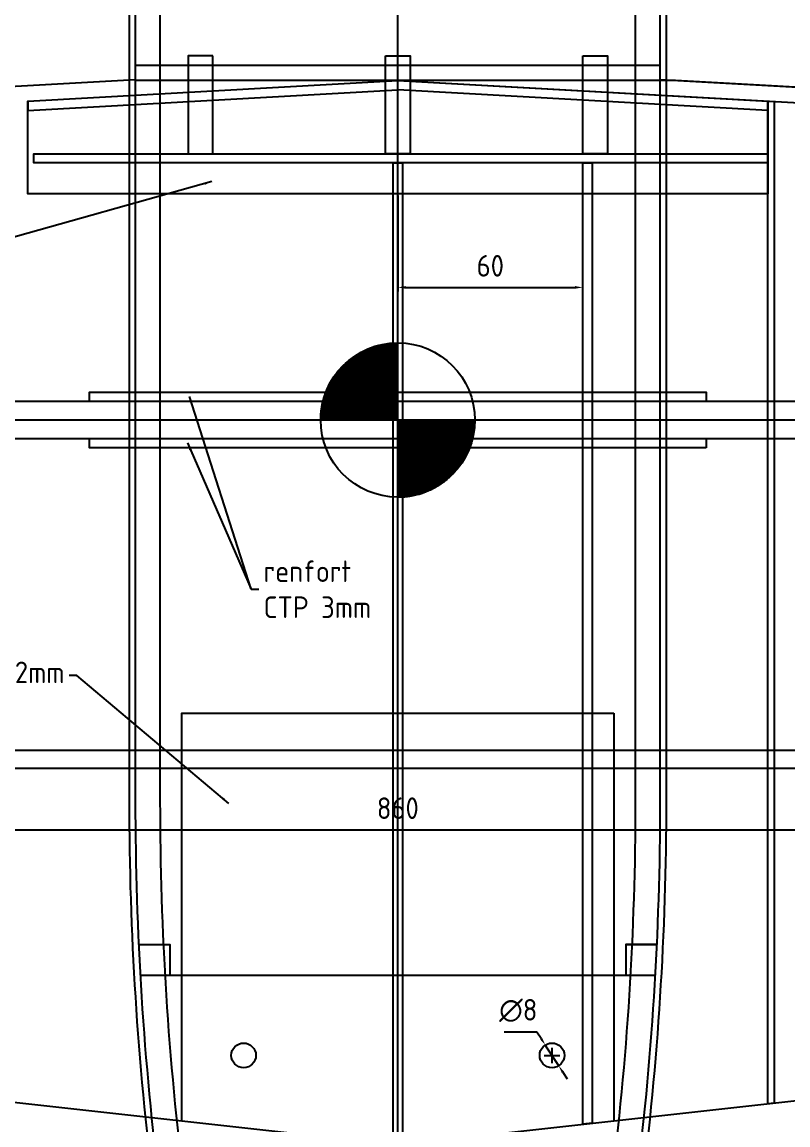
# Model space of a CAD drawing. Extents: x 426 to 4535, y 0 to 2050.
# Drawn here: x 1378.2 to 1626.5, y 1306.5 to 1664 of the extents above; entities that cross this region are included whole.
import ezdxf

# ---------------------------------------------------------------- set-up
doc = ezdxf.new("R2010")
doc.units = 0
doc.layers.get('0').update_dxf_attribs({"linetype": 'CONTINUOUS'})
doc.layers.get('DEFPOINTS').update_dxf_attribs({"linetype": 'CONTINUOUS'})
for name, color, linetype in [('AILE', 1, 'CONTINUOUS'), ('COUPLES', 140, 'CONTINUOUS'), ('DIM', 7, 'CONTINUOUS'), ('FUSELAGE', 5, 'CONTINUOUS'), ('NERVAILE', 6, 'CONTINUOUS')]:
    doc.layers.add(name, color=color, linetype=linetype)
doc.styles.get("Standard").update_dxf_attribs({"font": 'ISOCP', "height": 7})
doc.dimstyles.new('ISO-25', dxfattribs={"dimtxt": 7, "dimasz": 2.5, "dimexe": 1.3, "dimexo": 0.6, "dimgap": 1.5, "dimtad": 0, "dimtih": 1, "dimtoh": 1, "dimdec": 4, "dimtxsty": 'STANDARD', "dimcen": 2.5, "dimazin": 3, "dimtfac": 1, "dimtdec": 4, "dimtmove": 0, "dimatfit": 3, "dimtvp": 1, "dimtolj": 1, "dimtzin": 0})
doc.dimstyles.new('ISO-25$3', dxfattribs={"dimtxt": 7, "dimasz": 2.5, "dimexe": 1.3, "dimexo": 0.6, "dimgap": 1.5, "dimtad": 0, "dimtih": 1, "dimtoh": 1, "dimdec": 4, "dimtxsty": 'STANDARD', "dimcen": 2.5, "dimazin": 3, "dimtfac": 1, "dimtdec": 4, "dimtmove": 0, "dimatfit": 3, "dimtvp": 1, "dimtolj": 1, "dimtzin": 0})
doc.dimstyles.new('ISO-25$7', dxfattribs={"dimtxt": 7, "dimasz": 2.5, "dimexe": 1.3, "dimexo": 0.6, "dimgap": 1.5, "dimtad": 0, "dimtih": 1, "dimtoh": 1, "dimdec": 4, "dimtxsty": 'STANDARD', "dimcen": 2.5, "dimazin": 3, "dimtfac": 1, "dimtdec": 4, "dimtmove": 0, "dimatfit": 3, "dimtvp": 1, "dimtolj": 1, "dimtzin": 0})

# ---------------------------------------------------------------- blocks, each defined once
blk = doc.blocks.new('*X10')
at = {"color": 0}
for p, q in [((1492.6, 1535), (1492.6, 1558.88)), ((1492.67, 1558.9), (1500, 1558.9)), ((1492.7, 1535), (1492.7, 1558.91)), ((1492.8, 1535), (1492.8, 1558.94)), ((1492.9, 1535), (1492.9, 1558.97)), ((1493, 1559), (1500, 1559)), ((1493, 1535), (1493, 1559)), ((1493.1, 1535), (1493.1, 1559.03)), ((1493.2, 1535), (1493.2, 1559.06)), ((1493.3, 1535), (1493.3, 1559.09)), ((1493.35, 1559.1), (1500, 1559.1)), ((1493.4, 1535), (1493.4, 1559.11)), ((1493.5, 1535), (1493.5, 1559.14)), ((1493.6, 1535), (1493.6, 1559.17)), ((1493.7, 1535), (1493.7, 1559.19)), ((1493.73, 1559.2), (1500, 1559.2)), ((1493.8, 1535), (1493.8, 1559.22)), ((1493.9, 1535), (1493.9, 1559.24)), ((1494, 1535), (1494, 1559.27)), ((1494.1, 1535), (1494.1, 1559.29)), ((1494.13, 1559.3), (1500, 1559.3)), ((1494.2, 1535), (1494.2, 1559.32)), ((1494.3, 1535), (1494.3, 1559.34)), ((1494.4, 1535), (1494.4, 1559.36)), ((1494.5, 1535), (1494.5, 1559.39)), ((1494.56, 1559.4), (1500, 1559.4)), ((1494.6, 1535), (1494.6, 1559.41)), ((1494.7, 1535), (1494.7, 1559.43)), ((1494.8, 1535), (1494.8, 1559.45)), ((1494.9, 1535), (1494.9, 1559.47)), ((1495, 1535), (1495, 1559.49)), ((1495.03, 1559.5), (1500, 1559.5)), ((1495.1, 1535), (1495.1, 1559.52)), ((1495.2, 1535), (1495.2, 1559.53)), ((1495.3, 1535), (1495.3, 1559.55)), ((1495.4, 1535), (1495.4, 1559.57)), ((1495.5, 1535), (1495.5, 1559.59)), ((1495.55, 1559.6), (1500, 1559.6)), ((1495.6, 1535), (1495.6, 1559.61)), ((1495.7, 1535), (1495.7, 1559.63)), ((1495.8, 1535), (1495.8, 1559.64)), ((1495.9, 1535), (1495.9, 1559.66)), ((1496, 1535), (1496, 1559.68)), ((1496.1, 1535), (1496.1, 1559.69)), ((1496.14, 1559.7), (1500, 1559.7)), ((1496.2, 1535), (1496.2, 1559.71)), ((1496.3, 1535), (1496.3, 1559.72)), ((1496.4, 1535), (1496.4, 1559.74)), ((1496.5, 1535), (1496.5, 1559.75)), ((1496.6, 1535), (1496.6, 1559.77)), ((1496.7, 1535), (1496.7, 1559.78)), ((1496.8, 1535), (1496.8, 1559.79)), ((1496.84, 1559.8), (1500, 1559.8)), ((1496.9, 1535), (1496.9, 1559.81)), ((1497, 1535), (1497, 1559.82)), ((1497.1, 1535), (1497.1, 1559.83)), ((1497.2, 1535), (1497.2, 1559.84)), ((1497.3, 1535), (1497.3, 1559.85)), ((1497.4, 1535), (1497.4, 1559.86)), ((1497.5, 1535), (1497.5, 1559.87)), ((1497.6, 1535), (1497.6, 1559.88)), ((1497.7, 1535), (1497.7, 1559.89)), ((1497.77, 1559.9), (1500, 1559.9)), ((1497.8, 1535), (1497.8, 1559.9)), ((1497.9, 1535), (1497.9, 1559.91)), ((1498, 1535), (1498, 1559.92)), ((1498.1, 1535), (1498.1, 1559.93)), ((1498.2, 1535), (1498.2, 1559.94)), ((1498.3, 1535), (1498.3, 1559.94)), ((1498.4, 1535), (1498.4, 1559.95)), ((1498.5, 1535), (1498.5, 1559.95)), ((1498.6, 1535), (1498.6, 1559.96)), ((1498.7, 1535), (1498.7, 1559.97)), ((1498.8, 1535), (1498.8, 1559.97)), ((1498.9, 1535), (1498.9, 1559.98)), ((1499, 1535), (1499, 1559.98)), ((1499.1, 1535), (1499.1, 1559.98)), ((1499.2, 1535), (1499.2, 1559.99)), ((1499.3, 1535), (1499.3, 1559.99)), ((1499.4, 1535), (1499.4, 1559.99)), ((1499.5, 1535), (1499.5, 1559.99)), ((1499.6, 1535), (1499.6, 1560)), ((1499.7, 1535), (1499.7, 1560)), ((1499.8, 1535), (1499.8, 1560)), ((1499.9, 1535), (1499.9, 1560)), ((1485.41, 1555.3), (1500, 1555.3)), ((1485.5, 1535), (1485.5, 1555.37)), ((1485.55, 1555.4), (1500, 1555.4)), ((1485.6, 1535), (1485.6, 1555.44)), ((1485.69, 1555.5), (1500, 1555.5)), ((1485.7, 1535), (1485.7, 1555.51)), ((1485.8, 1535), (1485.8, 1555.58)), ((1485.84, 1555.6), (1500, 1555.6)), ((1485.9, 1535), (1485.9, 1555.64)), ((1485.98, 1555.7), (1500, 1555.7)), ((1486, 1535), (1486, 1555.71)), ((1486.1, 1535), (1486.1, 1555.78)), ((1486.13, 1555.8), (1500, 1555.8)), ((1486.2, 1535), (1486.2, 1555.85)), ((1486.28, 1555.9), (1500, 1555.9)), ((1486.3, 1535), (1486.3, 1555.91)), ((1486.4, 1535), (1486.4, 1555.98)), ((1486.44, 1556), (1500, 1556)), ((1486.5, 1535), (1486.5, 1556.04)), ((1486.59, 1556.1), (1500, 1556.1)), ((1486.6, 1535), (1486.6, 1556.11)), ((1486.7, 1535), (1486.7, 1556.17)), ((1486.75, 1556.2), (1500, 1556.2)), ((1486.8, 1535), (1486.8, 1556.23)), ((1486.9, 1535), (1486.9, 1556.29)), ((1486.91, 1556.3), (1500, 1556.3)), ((1487, 1535), (1487, 1556.35)), ((1487.08, 1556.4), (1500, 1556.4)), ((1487.1, 1535), (1487.1, 1556.41)), ((1487.2, 1535), (1487.2, 1556.47)), ((1487.24, 1556.5), (1500, 1556.5)), ((1487.3, 1535), (1487.3, 1556.53)), ((1487.4, 1535), (1487.4, 1556.59)), ((1487.41, 1556.6), (1500, 1556.6)), ((1487.5, 1535), (1487.5, 1556.65)), ((1487.59, 1556.7), (1500, 1556.7)), ((1487.6, 1535), (1487.6, 1556.71)), ((1487.7, 1535), (1487.7, 1556.76)), ((1487.76, 1556.8), (1500, 1556.8)), ((1487.8, 1535), (1487.8, 1556.82)), ((1487.9, 1535), (1487.9, 1556.88)), ((1487.94, 1556.9), (1500, 1556.9)), ((1488, 1535), (1488, 1556.93)), ((1488.1, 1535), (1488.1, 1556.99)), ((1488.13, 1557), (1500, 1557)), ((1488.2, 1535), (1488.2, 1557.04)), ((1488.3, 1535), (1488.3, 1557.09)), ((1488.31, 1557.1), (1500, 1557.1)), ((1488.4, 1535), (1488.4, 1557.15)), ((1488.5, 1557.2), (1500, 1557.2)), ((1488.5, 1535), (1488.5, 1557.2)), ((1488.6, 1535), (1488.6, 1557.25)), ((1488.7, 1557.3), (1500, 1557.3)), ((1488.7, 1535), (1488.7, 1557.3)), ((1488.8, 1535), (1488.8, 1557.35)), ((1488.9, 1557.4), (1500, 1557.4)), ((1488.9, 1535), (1488.9, 1557.4)), ((1489, 1535), (1489, 1557.45)), ((1489.1, 1557.5), (1500, 1557.5)), ((1489.1, 1535), (1489.1, 1557.5)), ((1489.2, 1535), (1489.2, 1557.55)), ((1489.3, 1535), (1489.3, 1557.59)), ((1489.31, 1557.6), (1500, 1557.6)), ((1489.4, 1535), (1489.4, 1557.64)), ((1489.5, 1535), (1489.5, 1557.69)), ((1489.53, 1557.7), (1500, 1557.7)), ((1489.6, 1535), (1489.6, 1557.73)), ((1489.7, 1535), (1489.7, 1557.78)), ((1489.75, 1557.8), (1500, 1557.8)), ((1489.8, 1535), (1489.8, 1557.82)), ((1489.9, 1535), (1489.9, 1557.87)), ((1489.97, 1557.9), (1500, 1557.9)), ((1490, 1535), (1490, 1557.91)), ((1490.1, 1535), (1490.1, 1557.96)), ((1490.2, 1558), (1500, 1558)), ((1490.2, 1535), (1490.2, 1558)), ((1490.3, 1535), (1490.3, 1558.04)), ((1490.4, 1535), (1490.4, 1558.08)), ((1490.44, 1558.1), (1500, 1558.1)), ((1490.5, 1535), (1490.5, 1558.12)), ((1490.6, 1535), (1490.6, 1558.17)), ((1490.69, 1558.2), (1500, 1558.2)), ((1490.7, 1535), (1490.7, 1558.21)), ((1490.8, 1535), (1490.8, 1558.25)), ((1490.9, 1535), (1490.9, 1558.28)), ((1490.94, 1558.3), (1500, 1558.3)), ((1491, 1535), (1491, 1558.32)), ((1491.1, 1535), (1491.1, 1558.36)), ((1491.2, 1558.4), (1500, 1558.4)), ((1491.2, 1535), (1491.2, 1558.4)), ((1491.3, 1535), (1491.3, 1558.44)), ((1491.4, 1535), (1491.4, 1558.47)), ((1491.47, 1558.5), (1500, 1558.5)), ((1491.5, 1535), (1491.5, 1558.51)), ((1491.6, 1535), (1491.6, 1558.55)), ((1491.7, 1535), (1491.7, 1558.58)), ((1491.75, 1558.6), (1500, 1558.6)), ((1491.8, 1535), (1491.8, 1558.62)), ((1491.9, 1535), (1491.9, 1558.65)), ((1492, 1535), (1492, 1558.69)), ((1492.04, 1558.7), (1500, 1558.7)), ((1492.1, 1535), (1492.1, 1558.72)), ((1492.2, 1535), (1492.2, 1558.75)), ((1492.3, 1535), (1492.3, 1558.78)), ((1492.35, 1558.8), (1500, 1558.8)), ((1492.4, 1535), (1492.4, 1558.82)), ((1492.5, 1535), (1492.5, 1558.85)), ((1481.49, 1551.8), (1500, 1551.8)), ((1481.5, 1535), (1481.5, 1551.82)), ((1481.58, 1551.9), (1500, 1551.9)), ((1481.6, 1535), (1481.6, 1551.92)), ((1481.67, 1552), (1500, 1552)), ((1481.7, 1535), (1481.7, 1552.03)), ((1481.76, 1552.1), (1500, 1552.1)), ((1481.8, 1535), (1481.8, 1552.14)), ((1481.86, 1552.2), (1500, 1552.2)), ((1481.9, 1535), (1481.9, 1552.24)), ((1481.95, 1552.3), (1500, 1552.3)), ((1482, 1535), (1482, 1552.35)), ((1482.05, 1552.4), (1500, 1552.4)), ((1482.1, 1535), (1482.1, 1552.45)), ((1482.15, 1552.5), (1500, 1552.5)), ((1482.2, 1535), (1482.2, 1552.55)), ((1482.25, 1552.6), (1500, 1552.6)), ((1482.3, 1535), (1482.3, 1552.66)), ((1482.34, 1552.7), (1500, 1552.7)), ((1482.4, 1535), (1482.4, 1552.75)), ((1482.45, 1552.8), (1500, 1552.8)), ((1482.5, 1535), (1482.5, 1552.85)), ((1482.55, 1552.9), (1500, 1552.9)), ((1482.6, 1535), (1482.6, 1552.95)), ((1482.65, 1553), (1500, 1553)), ((1482.7, 1535), (1482.7, 1553.05)), ((1482.76, 1553.1), (1500, 1553.1)), ((1482.8, 1535), (1482.8, 1553.14)), ((1482.86, 1553.2), (1500, 1553.2)), ((1482.9, 1535), (1482.9, 1553.24)), ((1482.97, 1553.3), (1500, 1553.3)), ((1483, 1535), (1483, 1553.33)), ((1483.08, 1553.4), (1500, 1553.4)), ((1483.1, 1535), (1483.1, 1553.42)), ((1483.18, 1553.5), (1500, 1553.5)), ((1483.2, 1535), (1483.2, 1553.51)), ((1483.3, 1553.6), (1500, 1553.6)), ((1483.3, 1535), (1483.3, 1553.6)), ((1483.4, 1535), (1483.4, 1553.69)), ((1483.41, 1553.7), (1500, 1553.7)), ((1483.5, 1535), (1483.5, 1553.78)), ((1483.52, 1553.8), (1500, 1553.8)), ((1483.6, 1535), (1483.6, 1553.87)), ((1483.64, 1553.9), (1500, 1553.9)), ((1483.7, 1535), (1483.7, 1553.96)), ((1483.75, 1554), (1500, 1554)), ((1483.8, 1535), (1483.8, 1554.04)), ((1483.87, 1554.1), (1500, 1554.1)), ((1483.9, 1535), (1483.9, 1554.13)), ((1483.99, 1554.2), (1500, 1554.2)), ((1484, 1535), (1484, 1554.21)), ((1484.1, 1535), (1484.1, 1554.29)), ((1484.11, 1554.3), (1500, 1554.3)), ((1484.2, 1535), (1484.2, 1554.37)), ((1484.23, 1554.4), (1500, 1554.4)), ((1484.3, 1535), (1484.3, 1554.46)), ((1484.36, 1554.5), (1500, 1554.5)), ((1484.4, 1535), (1484.4, 1554.54)), ((1484.48, 1554.6), (1500, 1554.6)), ((1484.5, 1535), (1484.5, 1554.62)), ((1484.6, 1535), (1484.6, 1554.69)), ((1484.61, 1554.7), (1500, 1554.7)), ((1484.7, 1535), (1484.7, 1554.77)), ((1484.74, 1554.8), (1500, 1554.8)), ((1484.8, 1535), (1484.8, 1554.85)), ((1484.87, 1554.9), (1500, 1554.9)), ((1484.9, 1535), (1484.9, 1554.92)), ((1485, 1555), (1500, 1555)), ((1485, 1535), (1485, 1555)), ((1485.1, 1535), (1485.1, 1555.07)), ((1485.13, 1555.1), (1500, 1555.1)), ((1485.2, 1535), (1485.2, 1555.15)), ((1485.27, 1555.2), (1500, 1555.2)), ((1485.3, 1535), (1485.3, 1555.22)), ((1485.4, 1535), (1485.4, 1555.29)), ((1478.77, 1548.2), (1500, 1548.2)), ((1478.8, 1535), (1478.8, 1548.25)), ((1478.83, 1548.3), (1500, 1548.3)), ((1478.89, 1548.4), (1500, 1548.4)), ((1478.9, 1535), (1478.9, 1548.41)), ((1478.96, 1548.5), (1500, 1548.5)), ((1479, 1535), (1479, 1548.56)), ((1479.02, 1548.6), (1500, 1548.6)), ((1479.09, 1548.7), (1500, 1548.7)), ((1479.1, 1535), (1479.1, 1548.72)), ((1479.15, 1548.8), (1500, 1548.8)), ((1479.2, 1535), (1479.2, 1548.87)), ((1479.22, 1548.9), (1500, 1548.9)), ((1479.29, 1549), (1500, 1549)), ((1479.3, 1535), (1479.3, 1549.02)), ((1479.36, 1549.1), (1500, 1549.1)), ((1479.4, 1535), (1479.4, 1549.16)), ((1479.42, 1549.2), (1500, 1549.2)), ((1479.49, 1549.3), (1500, 1549.3)), ((1479.5, 1535), (1479.5, 1549.31)), ((1479.56, 1549.4), (1500, 1549.4)), ((1479.6, 1535), (1479.6, 1549.45)), ((1479.63, 1549.5), (1500, 1549.5)), ((1479.7, 1535), (1479.7, 1549.59)), ((1479.71, 1549.6), (1500, 1549.6)), ((1479.78, 1549.7), (1500, 1549.7)), ((1479.8, 1535), (1479.8, 1549.73)), ((1479.85, 1549.8), (1500, 1549.8)), ((1479.9, 1535), (1479.9, 1549.87)), ((1479.93, 1549.9), (1500, 1549.9)), ((1480, 1550), (1500, 1550)), ((1480, 1535), (1480, 1550)), ((1480.08, 1550.1), (1500, 1550.1)), ((1480.1, 1535), (1480.1, 1550.13)), ((1480.15, 1550.2), (1500, 1550.2)), ((1480.2, 1535), (1480.2, 1550.26)), ((1480.23, 1550.3), (1500, 1550.3)), ((1480.3, 1535), (1480.3, 1550.39)), ((1480.31, 1550.4), (1500, 1550.4)), ((1480.38, 1550.5), (1500, 1550.5)), ((1480.4, 1535), (1480.4, 1550.52)), ((1480.46, 1550.6), (1500, 1550.6)), ((1480.5, 1535), (1480.5, 1550.64)), ((1480.54, 1550.7), (1500, 1550.7)), ((1480.6, 1535), (1480.6, 1550.77)), ((1480.63, 1550.8), (1500, 1550.8)), ((1480.7, 1535), (1480.7, 1550.89)), ((1480.71, 1550.9), (1500, 1550.9)), ((1480.79, 1551), (1500, 1551)), ((1480.8, 1535), (1480.8, 1551.01)), ((1480.87, 1551.1), (1500, 1551.1)), ((1480.9, 1535), (1480.9, 1551.13)), ((1480.96, 1551.2), (1500, 1551.2)), ((1481, 1535), (1481, 1551.25)), ((1481.04, 1551.3), (1500, 1551.3)), ((1481.1, 1535), (1481.1, 1551.36)), ((1481.13, 1551.4), (1500, 1551.4)), ((1481.2, 1535), (1481.2, 1551.48)), ((1481.22, 1551.5), (1500, 1551.5)), ((1481.3, 1535), (1481.3, 1551.59)), ((1481.31, 1551.6), (1500, 1551.6)), ((1481.4, 1551.7), (1500, 1551.7)), ((1481.4, 1535), (1481.4, 1551.7)), ((1476.92, 1544.6), (1500, 1544.6)), ((1476.96, 1544.7), (1500, 1544.7)), ((1477, 1544.8), (1500, 1544.8)), ((1477, 1535), (1477, 1544.8)), ((1477.04, 1544.9), (1500, 1544.9)), ((1477.09, 1545), (1500, 1545)), ((1477.1, 1535), (1477.1, 1545.03)), ((1477.13, 1545.1), (1500, 1545.1)), ((1477.18, 1545.2), (1500, 1545.2)), ((1477.2, 1535), (1477.2, 1545.25)), ((1477.22, 1545.3), (1500, 1545.3)), ((1477.27, 1545.4), (1500, 1545.4)), ((1477.3, 1535), (1477.3, 1545.47)), ((1477.31, 1545.5), (1500, 1545.5)), ((1477.36, 1545.6), (1500, 1545.6)), ((1477.4, 1535), (1477.4, 1545.69)), ((1477.41, 1545.7), (1500, 1545.7)), ((1477.45, 1545.8), (1500, 1545.8)), ((1477.5, 1545.9), (1500, 1545.9)), ((1477.5, 1535), (1477.5, 1545.9)), ((1477.55, 1546), (1500, 1546)), ((1477.6, 1546.1), (1500, 1546.1)), ((1477.6, 1535), (1477.6, 1546.1)), ((1477.65, 1546.2), (1500, 1546.2)), ((1477.7, 1546.3), (1500, 1546.3)), ((1477.7, 1535), (1477.7, 1546.3)), ((1477.75, 1546.4), (1500, 1546.4)), ((1477.8, 1546.5), (1500, 1546.5)), ((1477.8, 1535), (1477.8, 1546.5)), ((1477.85, 1546.6), (1500, 1546.6)), ((1477.9, 1535), (1477.9, 1546.69)), ((1477.91, 1546.7), (1500, 1546.7)), ((1477.96, 1546.8), (1500, 1546.8)), ((1478, 1535), (1478, 1546.87)), ((1478.01, 1546.9), (1500, 1546.9)), ((1478.07, 1547), (1500, 1547)), ((1478.1, 1535), (1478.1, 1547.06)), ((1478.12, 1547.1), (1500, 1547.1)), ((1478.18, 1547.2), (1500, 1547.2)), ((1478.2, 1535), (1478.2, 1547.24)), ((1478.24, 1547.3), (1500, 1547.3)), ((1478.29, 1547.4), (1500, 1547.4)), ((1478.3, 1535), (1478.3, 1547.41)), ((1478.35, 1547.5), (1500, 1547.5)), ((1478.4, 1535), (1478.4, 1547.59)), ((1478.41, 1547.6), (1500, 1547.6)), ((1478.47, 1547.7), (1500, 1547.7)), ((1478.5, 1535), (1478.5, 1547.76)), ((1478.53, 1547.8), (1500, 1547.8)), ((1478.59, 1547.9), (1500, 1547.9)), ((1478.6, 1535), (1478.6, 1547.92)), ((1478.65, 1548), (1500, 1548)), ((1478.7, 1535), (1478.7, 1548.09)), ((1478.71, 1548.1), (1500, 1548.1)), ((1475.73, 1541), (1500, 1541)), ((1475.76, 1541.1), (1500, 1541.1)), ((1475.78, 1541.2), (1500, 1541.2)), ((1475.8, 1535), (1475.8, 1541.27)), ((1475.81, 1541.3), (1500, 1541.3)), ((1475.83, 1541.4), (1500, 1541.4)), ((1475.86, 1541.5), (1500, 1541.5)), ((1475.89, 1541.6), (1500, 1541.6)), ((1475.9, 1535), (1475.9, 1541.65)), ((1475.91, 1541.7), (1500, 1541.7)), ((1475.94, 1541.8), (1500, 1541.8)), ((1475.97, 1541.9), (1500, 1541.9)), ((1476, 1542), (1500, 1542)), ((1476, 1535), (1476, 1542)), ((1476.03, 1542.1), (1500, 1542.1)), ((1476.06, 1542.2), (1500, 1542.2)), ((1476.09, 1542.3), (1500, 1542.3)), ((1476.1, 1535), (1476.1, 1542.33)), ((1476.12, 1542.4), (1500, 1542.4)), ((1476.15, 1542.5), (1500, 1542.5)), ((1476.18, 1542.6), (1500, 1542.6)), ((1476.2, 1535), (1476.2, 1542.65)), ((1476.22, 1542.7), (1500, 1542.7)), ((1476.25, 1542.8), (1500, 1542.8)), ((1476.28, 1542.9), (1500, 1542.9)), ((1476.3, 1535), (1476.3, 1542.96)), ((1476.31, 1543), (1500, 1543)), ((1476.35, 1543.1), (1500, 1543.1)), ((1476.38, 1543.2), (1500, 1543.2)), ((1476.4, 1535), (1476.4, 1543.25)), ((1476.42, 1543.3), (1500, 1543.3)), ((1476.45, 1543.4), (1500, 1543.4)), ((1476.49, 1543.5), (1500, 1543.5)), ((1476.5, 1535), (1476.5, 1543.53)), ((1476.53, 1543.6), (1500, 1543.6)), ((1476.56, 1543.7), (1500, 1543.7)), ((1476.6, 1543.8), (1500, 1543.8)), ((1476.6, 1535), (1476.6, 1543.8)), ((1476.64, 1543.9), (1500, 1543.9)), ((1476.68, 1544), (1500, 1544)), ((1476.7, 1535), (1476.7, 1544.06)), ((1476.72, 1544.1), (1500, 1544.1)), ((1476.75, 1544.2), (1500, 1544.2)), ((1476.79, 1544.3), (1500, 1544.3)), ((1476.8, 1535), (1476.8, 1544.31)), ((1476.83, 1544.4), (1500, 1544.4)), ((1476.88, 1544.5), (1500, 1544.5)), ((1476.9, 1535), (1476.9, 1544.56)), ((1475.13, 1537.5), (1500, 1537.5)), ((1475.14, 1537.6), (1500, 1537.6)), ((1475.15, 1537.7), (1500, 1537.7)), ((1475.16, 1537.8), (1500, 1537.8)), ((1475.17, 1537.9), (1500, 1537.9)), ((1475.18, 1538), (1500, 1538)), ((1475.19, 1538.1), (1500, 1538.1)), ((1475.2, 1535), (1475.2, 1538.16)), ((1475.21, 1538.2), (1500, 1538.2)), ((1475.22, 1538.3), (1500, 1538.3)), ((1475.23, 1538.4), (1500, 1538.4)), ((1475.25, 1538.5), (1500, 1538.5)), ((1475.26, 1538.6), (1500, 1538.6)), ((1475.28, 1538.7), (1500, 1538.7)), ((1475.29, 1538.8), (1500, 1538.8)), ((1475.3, 1535), (1475.3, 1538.86)), ((1475.31, 1538.9), (1500, 1538.9)), ((1475.32, 1539), (1500, 1539)), ((1475.34, 1539.1), (1500, 1539.1)), ((1475.36, 1539.2), (1500, 1539.2)), ((1475.37, 1539.3), (1500, 1539.3)), ((1475.39, 1539.4), (1500, 1539.4)), ((1475.4, 1535), (1475.4, 1539.45)), ((1475.41, 1539.5), (1500, 1539.5)), ((1475.43, 1539.6), (1500, 1539.6)), ((1475.45, 1539.7), (1500, 1539.7)), ((1475.47, 1539.8), (1500, 1539.8)), ((1475.48, 1539.9), (1500, 1539.9)), ((1475.5, 1535), (1475.5, 1539.97)), ((1475.51, 1540), (1500, 1540)), ((1475.53, 1540.1), (1500, 1540.1)), ((1475.55, 1540.2), (1500, 1540.2)), ((1475.57, 1540.3), (1500, 1540.3)), ((1475.59, 1540.4), (1500, 1540.4)), ((1475.6, 1535), (1475.6, 1540.44)), ((1475.61, 1540.5), (1500, 1540.5)), ((1475.64, 1540.6), (1500, 1540.6)), ((1475.66, 1540.7), (1500, 1540.7)), ((1475.68, 1540.8), (1500, 1540.8)), ((1475.7, 1535), (1475.7, 1540.87)), ((1475.71, 1540.9), (1500, 1540.9)), ((1475, 1535.4), (1500, 1535.4)), ((1475, 1535.3), (1500, 1535.3)), ((1475, 1535.2), (1500, 1535.2)), ((1475, 1535.1), (1500, 1535.1)), ((1475.01, 1535.8), (1500, 1535.8)), ((1475.01, 1535.7), (1500, 1535.7)), ((1475.01, 1535.6), (1500, 1535.6)), ((1475.01, 1535.5), (1500, 1535.5)), ((1475.02, 1536.1), (1500, 1536.1)), ((1475.02, 1536), (1500, 1536)), ((1475.02, 1535.9), (1500, 1535.9)), ((1475.03, 1536.3), (1500, 1536.3)), ((1475.03, 1536.2), (1500, 1536.2)), ((1475.04, 1536.4), (1500, 1536.4)), ((1475.05, 1536.6), (1500, 1536.6)), ((1475.05, 1536.5), (1500, 1536.5)), ((1475.06, 1536.8), (1500, 1536.8)), ((1475.06, 1536.7), (1500, 1536.7)), ((1475.07, 1536.9), (1500, 1536.9)), ((1475.08, 1537), (1500, 1537)), ((1475.09, 1537.1), (1500, 1537.1)), ((1475.1, 1535), (1475.1, 1537.23)), ((1475.1, 1537.2), (1500, 1537.2)), ((1475.11, 1537.3), (1500, 1537.3)), ((1475.12, 1537.4), (1500, 1537.4))]:
    blk.add_line(p, q, dxfattribs=at)
blk = doc.blocks.new('*X11')
at = {"color": 0}
for p, q in [((1500, 1534.9), (1525, 1534.9)), ((1500, 1534.8), (1525, 1534.8)), ((1500, 1534.7), (1525, 1534.7)), ((1500, 1534.6), (1525, 1534.6)), ((1500, 1534.5), (1524.99, 1534.5)), ((1500, 1534.4), (1524.99, 1534.4)), ((1500, 1534.3), (1524.99, 1534.3)), ((1500, 1534.2), (1524.99, 1534.2)), ((1500, 1534.1), (1524.98, 1534.1)), ((1500, 1534), (1524.98, 1534)), ((1500, 1533.9), (1524.98, 1533.9)), ((1500.1, 1510), (1500.1, 1535)), ((1500.2, 1510), (1500.2, 1535)), ((1500.3, 1510), (1500.3, 1535)), ((1500.4, 1510), (1500.4, 1535)), ((1500.5, 1510.01), (1500.5, 1535)), ((1500.6, 1510.01), (1500.6, 1535)), ((1500.7, 1510.01), (1500.7, 1535)), ((1500.8, 1510.01), (1500.8, 1535)), ((1500.9, 1510.02), (1500.9, 1535)), ((1501, 1510.02), (1501, 1535)), ((1501.1, 1510.02), (1501.1, 1535)), ((1501.2, 1510.03), (1501.2, 1535)), ((1501.3, 1510.03), (1501.3, 1535)), ((1501.4, 1510.04), (1501.4, 1535)), ((1501.5, 1510.05), (1501.5, 1535)), ((1501.6, 1510.05), (1501.6, 1535)), ((1501.7, 1510.06), (1501.7, 1535)), ((1501.8, 1510.06), (1501.8, 1535)), ((1501.9, 1510.07), (1501.9, 1535)), ((1502, 1510.08), (1502, 1535)), ((1502.1, 1510.09), (1502.1, 1535)), ((1502.2, 1510.1), (1502.2, 1535)), ((1502.3, 1510.11), (1502.3, 1535)), ((1502.4, 1510.12), (1502.4, 1535)), ((1502.5, 1510.13), (1502.5, 1535)), ((1502.6, 1510.14), (1502.6, 1535)), ((1502.7, 1510.15), (1502.7, 1535)), ((1502.8, 1510.16), (1502.8, 1535)), ((1502.9, 1510.17), (1502.9, 1535)), ((1503, 1510.18), (1503, 1535)), ((1503.1, 1510.19), (1503.1, 1535)), ((1503.2, 1510.21), (1503.2, 1535)), ((1503.3, 1510.22), (1503.3, 1535)), ((1503.4, 1510.23), (1503.4, 1535)), ((1503.5, 1510.25), (1503.5, 1535)), ((1503.6, 1510.26), (1503.6, 1535)), ((1503.7, 1510.28), (1503.7, 1535)), ((1503.8, 1510.29), (1503.8, 1535)), ((1503.9, 1510.31), (1503.9, 1535)), ((1504, 1510.32), (1504, 1535)), ((1504.1, 1510.34), (1504.1, 1535)), ((1504.2, 1510.36), (1504.2, 1535)), ((1504.3, 1510.37), (1504.3, 1535)), ((1504.4, 1510.39), (1504.4, 1535)), ((1504.5, 1510.41), (1504.5, 1535)), ((1504.6, 1510.43), (1504.6, 1535)), ((1504.7, 1510.45), (1504.7, 1535)), ((1504.8, 1510.47), (1504.8, 1535)), ((1504.9, 1510.48), (1504.9, 1535)), ((1505, 1510.51), (1505, 1535)), ((1505.1, 1510.53), (1505.1, 1535)), ((1505.2, 1510.55), (1505.2, 1535)), ((1505.3, 1510.57), (1505.3, 1535)), ((1505.4, 1510.59), (1505.4, 1535)), ((1505.5, 1510.61), (1505.5, 1535)), ((1505.6, 1510.64), (1505.6, 1535)), ((1505.7, 1510.66), (1505.7, 1535)), ((1505.8, 1510.68), (1505.8, 1535)), ((1505.9, 1510.71), (1505.9, 1535)), ((1506, 1510.73), (1506, 1535)), ((1506.1, 1510.76), (1506.1, 1535)), ((1506.2, 1510.78), (1506.2, 1535)), ((1506.3, 1510.81), (1506.3, 1535)), ((1506.4, 1510.83), (1506.4, 1535)), ((1506.5, 1510.86), (1506.5, 1535)), ((1506.6, 1510.89), (1506.6, 1535)), ((1506.7, 1510.91), (1506.7, 1535)), ((1506.8, 1510.94), (1506.8, 1535)), ((1506.9, 1510.97), (1506.9, 1535)), ((1507, 1511), (1507, 1535)), ((1507.1, 1511.03), (1507.1, 1535)), ((1507.2, 1511.06), (1507.2, 1535)), ((1507.3, 1511.09), (1507.3, 1535)), ((1507.4, 1511.12), (1507.4, 1535)), ((1507.5, 1511.15), (1507.5, 1535)), ((1507.6, 1511.18), (1507.6, 1535)), ((1507.7, 1511.22), (1507.7, 1535)), ((1507.8, 1511.25), (1507.8, 1535)), ((1507.9, 1511.28), (1507.9, 1535)), ((1508, 1511.31), (1508, 1535)), ((1508.1, 1511.35), (1508.1, 1535)), ((1508.2, 1511.38), (1508.2, 1535)), ((1508.3, 1511.42), (1508.3, 1535)), ((1508.4, 1511.45), (1508.4, 1535)), ((1508.5, 1511.49), (1508.5, 1535)), ((1508.6, 1511.53), (1508.6, 1535)), ((1508.7, 1511.56), (1508.7, 1535)), ((1508.8, 1511.6), (1508.8, 1535)), ((1508.9, 1511.64), (1508.9, 1535)), ((1509, 1511.68), (1509, 1535)), ((1509.1, 1511.72), (1509.1, 1535)), ((1509.2, 1511.75), (1509.2, 1535)), ((1509.3, 1511.79), (1509.3, 1535)), ((1509.4, 1511.83), (1509.4, 1535)), ((1509.5, 1511.88), (1509.5, 1535)), ((1509.6, 1511.92), (1509.6, 1535)), ((1509.7, 1511.96), (1509.7, 1535)), ((1509.8, 1512), (1509.8, 1535)), ((1509.9, 1512.04), (1509.9, 1535)), ((1510, 1512.09), (1510, 1535)), ((1510.1, 1512.13), (1510.1, 1535)), ((1510.2, 1512.18), (1510.2, 1535)), ((1510.3, 1512.22), (1510.3, 1535)), ((1510.4, 1512.27), (1510.4, 1535)), ((1510.5, 1512.31), (1510.5, 1535)), ((1510.6, 1512.36), (1510.6, 1535)), ((1510.7, 1512.41), (1510.7, 1535)), ((1510.8, 1512.45), (1510.8, 1535)), ((1510.9, 1512.5), (1510.9, 1535)), ((1511, 1512.55), (1511, 1535)), ((1511.1, 1512.6), (1511.1, 1535)), ((1511.2, 1512.65), (1511.2, 1535)), ((1511.3, 1512.7), (1511.3, 1535)), ((1511.4, 1512.75), (1511.4, 1535)), ((1511.5, 1512.8), (1511.5, 1535)), ((1511.6, 1512.85), (1511.6, 1535)), ((1511.7, 1512.91), (1511.7, 1535)), ((1511.8, 1512.96), (1511.8, 1535)), ((1511.9, 1513.01), (1511.9, 1535)), ((1512, 1513.07), (1512, 1535)), ((1512.1, 1513.12), (1512.1, 1535)), ((1512.2, 1513.18), (1512.2, 1535)), ((1512.3, 1513.24), (1512.3, 1535)), ((1512.4, 1513.29), (1512.4, 1535)), ((1512.5, 1513.35), (1512.5, 1535)), ((1512.6, 1513.41), (1512.6, 1535)), ((1512.7, 1513.47), (1512.7, 1535)), ((1512.8, 1513.53), (1512.8, 1535)), ((1512.9, 1513.59), (1512.9, 1535)), ((1513, 1513.65), (1513, 1535)), ((1513.1, 1513.71), (1513.1, 1535)), ((1513.2, 1513.77), (1513.2, 1535)), ((1513.3, 1513.83), (1513.3, 1535)), ((1513.4, 1513.89), (1513.4, 1535)), ((1513.5, 1513.96), (1513.5, 1535)), ((1513.6, 1514.02), (1513.6, 1535)), ((1513.7, 1514.09), (1513.7, 1535)), ((1513.8, 1514.15), (1513.8, 1535)), ((1513.9, 1514.22), (1513.9, 1535)), ((1514, 1514.29), (1514, 1535)), ((1514.1, 1514.36), (1514.1, 1535)), ((1514.2, 1514.42), (1514.2, 1535)), ((1514.3, 1514.49), (1514.3, 1535)), ((1514.4, 1514.56), (1514.4, 1535)), ((1514.5, 1514.63), (1514.5, 1535)), ((1514.6, 1514.71), (1514.6, 1535)), ((1514.7, 1514.78), (1514.7, 1535)), ((1514.8, 1514.85), (1514.8, 1535)), ((1514.9, 1514.93), (1514.9, 1535)), ((1515, 1515), (1515, 1535)), ((1515.1, 1515.08), (1515.1, 1535)), ((1515.2, 1515.15), (1515.2, 1535)), ((1515.3, 1515.23), (1515.3, 1535)), ((1515.4, 1515.31), (1515.4, 1535)), ((1515.5, 1515.38), (1515.5, 1535)), ((1515.6, 1515.46), (1515.6, 1535)), ((1515.7, 1515.54), (1515.7, 1535)), ((1515.8, 1515.63), (1515.8, 1535)), ((1515.9, 1515.71), (1515.9, 1535)), ((1516, 1515.79), (1516, 1535)), ((1516.1, 1515.87), (1516.1, 1535)), ((1516.2, 1515.96), (1516.2, 1535)), ((1516.3, 1516.04), (1516.3, 1535)), ((1516.4, 1516.13), (1516.4, 1535)), ((1516.5, 1516.22), (1516.5, 1535)), ((1516.6, 1516.31), (1516.6, 1535)), ((1516.7, 1516.4), (1516.7, 1535)), ((1516.8, 1516.49), (1516.8, 1535)), ((1516.9, 1516.58), (1516.9, 1535)), ((1517, 1516.67), (1517, 1535)), ((1517.1, 1516.76), (1517.1, 1535)), ((1517.2, 1516.86), (1517.2, 1535)), ((1517.3, 1516.95), (1517.3, 1535)), ((1517.4, 1517.05), (1517.4, 1535)), ((1517.5, 1517.15), (1517.5, 1535)), ((1517.6, 1517.24), (1517.6, 1535)), ((1517.7, 1517.34), (1517.7, 1535)), ((1517.8, 1517.45), (1517.8, 1535)), ((1517.9, 1517.55), (1517.9, 1535)), ((1518, 1517.65), (1518, 1535)), ((1518.1, 1517.75), (1518.1, 1535)), ((1518.2, 1517.86), (1518.2, 1535)), ((1518.3, 1517.97), (1518.3, 1535)), ((1518.4, 1518.08), (1518.4, 1535)), ((1518.5, 1518.18), (1518.5, 1535)), ((1518.6, 1518.3), (1518.6, 1535)), ((1518.7, 1518.41), (1518.7, 1535)), ((1518.8, 1518.52), (1518.8, 1535)), ((1518.9, 1518.64), (1518.9, 1535)), ((1519, 1518.75), (1519, 1535)), ((1519.1, 1518.87), (1519.1, 1535)), ((1519.2, 1518.99), (1519.2, 1535)), ((1519.3, 1519.11), (1519.3, 1535)), ((1519.4, 1519.23), (1519.4, 1535)), ((1519.5, 1519.36), (1519.5, 1535)), ((1519.6, 1519.48), (1519.6, 1535)), ((1519.7, 1519.61), (1519.7, 1535)), ((1519.8, 1519.74), (1519.8, 1535)), ((1519.9, 1519.87), (1519.9, 1535)), ((1520, 1520), (1520, 1535)), ((1520.1, 1520.13), (1520.1, 1535)), ((1520.2, 1520.27), (1520.2, 1535)), ((1520.3, 1520.41), (1520.3, 1535)), ((1520.4, 1520.55), (1520.4, 1535)), ((1520.5, 1520.69), (1520.5, 1535)), ((1520.6, 1520.84), (1520.6, 1535)), ((1520.7, 1520.98), (1520.7, 1535)), ((1520.8, 1521.13), (1520.8, 1535)), ((1520.9, 1521.28), (1520.9, 1535)), ((1521, 1521.44), (1521, 1535)), ((1521.1, 1521.59), (1521.1, 1535)), ((1521.2, 1521.75), (1521.2, 1535)), ((1521.3, 1521.91), (1521.3, 1535)), ((1521.4, 1522.08), (1521.4, 1535)), ((1521.5, 1522.24), (1521.5, 1535)), ((1521.6, 1522.41), (1521.6, 1535)), ((1521.7, 1522.59), (1521.7, 1535)), ((1521.8, 1522.76), (1521.8, 1535)), ((1521.9, 1522.94), (1521.9, 1535)), ((1522, 1523.13), (1522, 1535)), ((1522.1, 1523.31), (1522.1, 1535)), ((1522.2, 1523.5), (1522.2, 1535)), ((1522.3, 1523.7), (1522.3, 1535)), ((1522.4, 1523.9), (1522.4, 1535)), ((1522.5, 1524.1), (1522.5, 1535)), ((1522.6, 1524.31), (1522.6, 1535)), ((1522.7, 1524.53), (1522.7, 1535)), ((1522.8, 1524.75), (1522.8, 1535)), ((1522.9, 1524.97), (1522.9, 1535)), ((1523, 1525.2), (1523, 1535)), ((1523.1, 1525.44), (1523.1, 1535)), ((1523.2, 1525.69), (1523.2, 1535)), ((1523.3, 1525.94), (1523.3, 1535)), ((1523.4, 1526.2), (1523.4, 1535)), ((1523.5, 1526.47), (1523.5, 1535)), ((1523.6, 1526.75), (1523.6, 1535)), ((1523.7, 1527.04), (1523.7, 1535)), ((1523.8, 1527.35), (1523.8, 1535)), ((1523.9, 1527.67), (1523.9, 1535)), ((1524, 1528), (1524, 1535)), ((1524.1, 1528.35), (1524.1, 1535)), ((1524.2, 1528.73), (1524.2, 1535)), ((1524.3, 1529.13), (1524.3, 1535)), ((1524.4, 1529.56), (1524.4, 1535)), ((1524.5, 1530.03), (1524.5, 1535)), ((1524.6, 1530.55), (1524.6, 1535)), ((1524.7, 1531.14), (1524.7, 1535)), ((1524.8, 1531.84), (1524.8, 1535)), ((1524.9, 1532.77), (1524.9, 1535)), ((1500, 1533.8), (1524.97, 1533.8)), ((1500, 1533.7), (1524.97, 1533.7)), ((1500, 1533.6), (1524.96, 1533.6)), ((1500, 1533.5), (1524.95, 1533.5)), ((1500, 1533.4), (1524.95, 1533.4)), ((1500, 1533.3), (1524.94, 1533.3)), ((1500, 1533.2), (1524.94, 1533.2)), ((1500, 1533.1), (1524.93, 1533.1)), ((1500, 1533), (1524.92, 1533)), ((1500, 1532.9), (1524.91, 1532.9)), ((1500, 1532.8), (1524.9, 1532.8)), ((1500, 1532.7), (1524.89, 1532.7)), ((1500, 1532.6), (1524.88, 1532.6)), ((1500, 1532.5), (1524.87, 1532.5)), ((1500, 1532.4), (1524.86, 1532.4)), ((1500, 1532.3), (1524.85, 1532.3)), ((1500, 1532.2), (1524.84, 1532.2)), ((1500, 1532.1), (1524.83, 1532.1)), ((1500, 1532), (1524.82, 1532)), ((1500, 1531.9), (1524.81, 1531.9)), ((1500, 1531.8), (1524.79, 1531.8)), ((1500, 1531.7), (1524.78, 1531.7)), ((1500, 1531.6), (1524.77, 1531.6)), ((1500, 1531.5), (1524.75, 1531.5)), ((1500, 1531.4), (1524.74, 1531.4)), ((1500, 1531.3), (1524.72, 1531.3)), ((1500, 1531.2), (1524.71, 1531.2)), ((1500, 1531.1), (1524.69, 1531.1)), ((1500, 1531), (1524.68, 1531)), ((1500, 1530.9), (1524.66, 1530.9)), ((1500, 1530.8), (1524.64, 1530.8)), ((1500, 1530.7), (1524.63, 1530.7)), ((1500, 1530.6), (1524.61, 1530.6)), ((1500, 1530.5), (1524.59, 1530.5)), ((1500, 1530.4), (1524.57, 1530.4)), ((1500, 1530.3), (1524.55, 1530.3)), ((1500, 1530.2), (1524.53, 1530.2)), ((1500, 1530.1), (1524.52, 1530.1)), ((1500, 1530), (1524.49, 1530)), ((1500, 1529.9), (1524.47, 1529.9)), ((1500, 1529.8), (1524.45, 1529.8)), ((1500, 1529.7), (1524.43, 1529.7)), ((1500, 1529.6), (1524.41, 1529.6)), ((1500, 1529.5), (1524.39, 1529.5)), ((1500, 1529.4), (1524.36, 1529.4)), ((1500, 1529.3), (1524.34, 1529.3)), ((1500, 1529.2), (1524.32, 1529.2)), ((1500, 1529.1), (1524.29, 1529.1)), ((1500, 1529), (1524.27, 1529)), ((1500, 1528.9), (1524.24, 1528.9)), ((1500, 1528.8), (1524.22, 1528.8)), ((1500, 1528.7), (1524.19, 1528.7)), ((1500, 1528.6), (1524.17, 1528.6)), ((1500, 1528.5), (1524.14, 1528.5)), ((1500, 1528.4), (1524.11, 1528.4)), ((1500, 1528.3), (1524.09, 1528.3)), ((1500, 1528.2), (1524.06, 1528.2)), ((1500, 1528.1), (1524.03, 1528.1)), ((1500, 1528), (1524, 1528)), ((1500, 1527.9), (1523.97, 1527.9)), ((1500, 1527.8), (1523.94, 1527.8)), ((1500, 1527.7), (1523.91, 1527.7)), ((1500, 1527.6), (1523.88, 1527.6)), ((1500, 1527.5), (1523.85, 1527.5)), ((1500, 1527.4), (1523.82, 1527.4)), ((1500, 1527.3), (1523.78, 1527.3)), ((1500, 1527.2), (1523.75, 1527.2)), ((1500, 1527.1), (1523.72, 1527.1)), ((1500, 1527), (1523.69, 1527)), ((1500, 1526.9), (1523.65, 1526.9)), ((1500, 1526.8), (1523.62, 1526.8)), ((1500, 1526.7), (1523.58, 1526.7)), ((1500, 1526.6), (1523.55, 1526.6)), ((1500, 1526.5), (1523.51, 1526.5)), ((1500, 1526.4), (1523.47, 1526.4)), ((1500, 1526.3), (1523.44, 1526.3)), ((1500, 1526.2), (1523.4, 1526.2)), ((1500, 1526.1), (1523.36, 1526.1)), ((1500, 1526), (1523.32, 1526)), ((1500, 1525.9), (1523.28, 1525.9)), ((1500, 1525.8), (1523.25, 1525.8)), ((1500, 1525.7), (1523.21, 1525.7)), ((1500, 1525.6), (1523.17, 1525.6)), ((1500, 1525.5), (1523.12, 1525.5)), ((1500, 1525.4), (1523.08, 1525.4)), ((1500, 1525.3), (1523.04, 1525.3)), ((1500, 1525.2), (1523, 1525.2)), ((1500, 1525.1), (1522.96, 1525.1)), ((1500, 1525), (1522.91, 1525)), ((1500, 1524.9), (1522.87, 1524.9)), ((1500, 1524.8), (1522.82, 1524.8)), ((1500, 1524.7), (1522.78, 1524.7)), ((1500, 1524.6), (1522.73, 1524.6)), ((1500, 1524.5), (1522.69, 1524.5)), ((1500, 1524.4), (1522.64, 1524.4)), ((1500, 1524.3), (1522.59, 1524.3)), ((1500, 1524.2), (1522.55, 1524.2)), ((1500, 1524.1), (1522.5, 1524.1)), ((1500, 1524), (1522.45, 1524)), ((1500, 1523.9), (1522.4, 1523.9)), ((1500, 1523.8), (1522.35, 1523.8)), ((1500, 1523.7), (1522.3, 1523.7)), ((1500, 1523.6), (1522.25, 1523.6)), ((1500, 1523.5), (1522.2, 1523.5)), ((1500, 1523.4), (1522.15, 1523.4)), ((1500, 1523.3), (1522.09, 1523.3)), ((1500, 1523.2), (1522.04, 1523.2)), ((1500, 1523.1), (1521.99, 1523.1)), ((1500, 1523), (1521.93, 1523)), ((1500, 1522.9), (1521.88, 1522.9)), ((1500, 1522.8), (1521.82, 1522.8)), ((1500, 1522.7), (1521.76, 1522.7)), ((1500, 1522.6), (1521.71, 1522.6)), ((1500, 1522.5), (1521.65, 1522.5)), ((1500, 1522.4), (1521.59, 1522.4)), ((1500, 1522.3), (1521.53, 1522.3)), ((1500, 1522.2), (1521.47, 1522.2)), ((1500, 1522.1), (1521.41, 1522.1)), ((1500, 1522), (1521.35, 1522)), ((1500, 1521.9), (1521.29, 1521.9)), ((1500, 1521.8), (1521.23, 1521.8)), ((1500, 1521.7), (1521.17, 1521.7)), ((1500, 1521.6), (1521.11, 1521.6)), ((1500, 1521.5), (1521.04, 1521.5)), ((1500, 1521.4), (1520.98, 1521.4)), ((1500, 1521.3), (1520.91, 1521.3)), ((1500, 1521.2), (1520.85, 1521.2)), ((1500, 1521.1), (1520.78, 1521.1)), ((1500, 1521), (1520.71, 1521)), ((1500, 1520.9), (1520.64, 1520.9)), ((1500, 1520.8), (1520.58, 1520.8)), ((1500, 1520.7), (1520.51, 1520.7)), ((1500, 1520.6), (1520.44, 1520.6)), ((1500, 1520.5), (1520.37, 1520.5)), ((1500, 1520.4), (1520.29, 1520.4)), ((1500, 1520.3), (1520.22, 1520.3)), ((1500, 1520.2), (1520.15, 1520.2)), ((1500, 1520.1), (1520.07, 1520.1)), ((1500, 1520), (1520, 1520)), ((1500, 1519.9), (1519.92, 1519.9)), ((1500, 1519.8), (1519.85, 1519.8)), ((1500, 1519.7), (1519.77, 1519.7)), ((1500, 1519.6), (1519.69, 1519.6)), ((1500, 1519.5), (1519.62, 1519.5)), ((1500, 1519.4), (1519.54, 1519.4)), ((1500, 1519.3), (1519.46, 1519.3)), ((1500, 1519.2), (1519.37, 1519.2)), ((1500, 1519.1), (1519.29, 1519.1)), ((1500, 1519), (1519.21, 1519)), ((1500, 1518.9), (1519.13, 1518.9)), ((1500, 1518.8), (1519.04, 1518.8)), ((1500, 1518.7), (1518.96, 1518.7)), ((1500, 1518.6), (1518.87, 1518.6)), ((1500, 1518.5), (1518.78, 1518.5)), ((1500, 1518.4), (1518.69, 1518.4)), ((1500, 1518.3), (1518.6, 1518.3)), ((1500, 1518.2), (1518.51, 1518.2)), ((1500, 1518.1), (1518.42, 1518.1)), ((1500, 1518), (1518.33, 1518)), ((1500, 1517.9), (1518.24, 1517.9)), ((1500, 1517.8), (1518.14, 1517.8)), ((1500, 1517.7), (1518.05, 1517.7)), ((1500, 1517.6), (1517.95, 1517.6)), ((1500, 1517.5), (1517.85, 1517.5)), ((1500, 1517.4), (1517.75, 1517.4)), ((1500, 1517.3), (1517.66, 1517.3)), ((1500, 1517.2), (1517.55, 1517.2)), ((1500, 1517.1), (1517.45, 1517.1)), ((1500, 1517), (1517.35, 1517)), ((1500, 1516.9), (1517.24, 1516.9)), ((1500, 1516.8), (1517.14, 1516.8)), ((1500, 1516.7), (1517.03, 1516.7)), ((1500, 1516.6), (1516.92, 1516.6)), ((1500, 1516.5), (1516.82, 1516.5)), ((1500, 1516.4), (1516.7, 1516.4)), ((1500, 1516.3), (1516.59, 1516.3)), ((1500, 1516.2), (1516.48, 1516.2)), ((1500, 1516.1), (1516.36, 1516.1)), ((1500, 1516), (1516.25, 1516)), ((1500, 1515.9), (1516.13, 1515.9)), ((1500, 1515.8), (1516.01, 1515.8)), ((1500, 1515.7), (1515.89, 1515.7)), ((1500, 1515.6), (1515.77, 1515.6)), ((1500, 1515.5), (1515.64, 1515.5)), ((1500, 1515.4), (1515.52, 1515.4)), ((1500, 1515.3), (1515.39, 1515.3)), ((1500, 1515.2), (1515.26, 1515.2)), ((1500, 1515.1), (1515.13, 1515.1)), ((1500, 1515), (1515, 1515)), ((1500, 1514.9), (1514.87, 1514.9)), ((1500, 1514.8), (1514.73, 1514.8)), ((1500, 1514.7), (1514.59, 1514.7)), ((1500, 1514.6), (1514.45, 1514.6)), ((1500, 1514.5), (1514.31, 1514.5)), ((1500, 1514.4), (1514.16, 1514.4)), ((1500, 1514.3), (1514.02, 1514.3)), ((1500, 1514.2), (1513.87, 1514.2)), ((1500, 1514.1), (1513.72, 1514.1)), ((1500, 1514), (1513.56, 1514)), ((1500, 1513.9), (1513.41, 1513.9)), ((1500, 1513.8), (1513.25, 1513.8)), ((1500, 1513.7), (1513.09, 1513.7)), ((1500, 1513.6), (1512.92, 1513.6)), ((1500, 1513.5), (1512.76, 1513.5)), ((1500, 1513.4), (1512.59, 1513.4)), ((1500, 1513.3), (1512.41, 1513.3)), ((1500, 1513.2), (1512.24, 1513.2)), ((1500, 1513.1), (1512.06, 1513.1)), ((1500, 1513), (1511.87, 1513)), ((1500, 1512.9), (1511.69, 1512.9)), ((1500, 1512.8), (1511.5, 1512.8)), ((1500, 1512.7), (1511.3, 1512.7)), ((1500, 1512.6), (1511.1, 1512.6)), ((1500, 1512.5), (1510.9, 1512.5)), ((1500, 1512.4), (1510.69, 1512.4)), ((1500, 1512.3), (1510.47, 1512.3)), ((1500, 1512.2), (1510.25, 1512.2)), ((1500, 1512.1), (1510.03, 1512.1)), ((1500, 1512), (1509.8, 1512)), ((1500, 1511.9), (1509.56, 1511.9)), ((1500, 1511.8), (1509.31, 1511.8)), ((1500, 1511.7), (1509.06, 1511.7)), ((1500, 1511.6), (1508.8, 1511.6)), ((1500, 1511.5), (1508.53, 1511.5)), ((1500, 1511.4), (1508.25, 1511.4)), ((1500, 1511.3), (1507.96, 1511.3)), ((1500, 1511.2), (1507.65, 1511.2)), ((1500, 1511.1), (1507.33, 1511.1)), ((1500, 1511), (1507, 1511)), ((1500, 1510.9), (1506.65, 1510.9)), ((1500, 1510.8), (1506.27, 1510.8)), ((1500, 1510.7), (1505.87, 1510.7)), ((1500, 1510.6), (1505.44, 1510.6)), ((1500, 1510.5), (1504.97, 1510.5)), ((1500, 1510.4), (1504.45, 1510.4)), ((1500, 1510.3), (1503.86, 1510.3)), ((1500, 1510.2), (1503.16, 1510.2)), ((1500, 1510.1), (1502.23, 1510.1))]:
    blk.add_line(p, q, dxfattribs=at)
blk = doc.blocks.new('*D50')
at = {"color": 0, "linetype": 'BYBLOCK'}
for p, q in [((1545.11, 1332.56), (1534.51, 1332.56)), ((1546.47, 1330.46), (1545.11, 1332.56)), ((1552.17, 1321.64), (1547.83, 1328.36)), ((1550, 1322.5), (1550, 1327.5)), ((1547.5, 1325), (1552.5, 1325)), ((1553.53, 1319.54), (1554.89, 1317.44))]:
    blk.add_line(p, q, dxfattribs=at)
for points in [[(1546.82, 1330.68), (1546.12, 1330.23), (1547.83, 1328.36)], [(1553.88, 1319.77), (1553.18, 1319.32), (1552.17, 1321.64)]]:
    blk.add_solid(points, dxfattribs=at)
at = {"layer": 'DEFPOINTS', "color": 0, "linetype": 'BYBLOCK'}
for p in [(1547.83, 1328.36), (1552.17, 1321.64)]:
    blk.add_point(p, dxfattribs=at)
at = {"color": 0, "linetype": 'BYBLOCK', "insert": (1539.06, 1339.56), "char_height": 7, "attachment_point": 5}
blk.add_mtext('\\A1;∅8', dxfattribs=at)
blk = doc.blocks.new('*D77')
at = {"color": 0, "linetype": 'BYBLOCK'}
for p, q in [((1070, 1421.4), (1070, 1400.85)), ((1930, 1421.4), (1930, 1400.85)), ((1072.5, 1402.15), (1927.5, 1402.15))]:
    blk.add_line(p, q, dxfattribs=at)
for points in [[(1072.5, 1402.57), (1072.5, 1401.73), (1070, 1402.15)], [(1927.5, 1402.57), (1927.5, 1401.73), (1930, 1402.15)]]:
    blk.add_solid(points, dxfattribs=at)
at = {"layer": 'DEFPOINTS', "color": 0, "linetype": 'BYBLOCK'}
for p in [(1070, 1422), (1930, 1422), (1930, 1402.15)]:
    blk.add_point(p, dxfattribs=at)
at = {"color": 0, "linetype": 'BYBLOCK', "insert": (1500, 1409.15), "char_height": 7, "attachment_point": 5}
blk.add_mtext('\\A1;860', dxfattribs=at)
blk = doc.blocks.new('*D79')
at = {"color": 0, "linetype": 'BYBLOCK'}
for p, q in [((1500, 1607.73), (1500, 1576.68)), ((1502.5, 1577.98), (1557.5, 1577.98)), ((1560, 1544.6), (1560, 1579.28))]:
    blk.add_line(p, q, dxfattribs=at)
for points in [[(1502.5, 1578.4), (1502.5, 1577.56), (1500, 1577.98)], [(1557.5, 1578.4), (1557.5, 1577.56), (1560, 1577.98)]]:
    blk.add_solid(points, dxfattribs=at)
at = {"layer": 'DEFPOINTS', "color": 0, "linetype": 'BYBLOCK'}
for p in [(1500, 1608.33), (1560, 1577.98), (1560, 1544)]:
    blk.add_point(p, dxfattribs=at)
at = {"color": 0, "linetype": 'BYBLOCK', "insert": (1530, 1584.98), "char_height": 7, "attachment_point": 5}
blk.add_mtext('\\A1;60', dxfattribs=at)

msp = doc.modelspace()

# ---------------------------------------------------------------- linework, layer by layer
msp.add_line((1500, 0), (1500, 2050))
msp.add_ray((500, 1535), (1, 0))
msp.add_polyline3d([(1500, 1650, 0)])
msp.add_circle((1500, 1535), 25)
at = {"layer": 'AILE'}
msp.add_polyline3d([(1415, 1645.27778, 0), (600, 1600, 0), (600, 1400, 0), (1500, 1300, 0), (2400, 1400, 0), (2400, 1600, 0), (1585, 1645.27778, 0)], dxfattribs=at)
at = {"layer": 'COUPLES'}
msp.add_lwpolyline([(1415, 1645), (1415, 1650), (1585, 1650), (1585, 1645)], close=True, dxfattribs=at)
for points in [[(1416.07532, 1365), (1426.07532, 1365)], [(1416.07532, 1365), (1426.07532, 1365), (1426.07532, 1355)], [(1573.92468, 1365), (1583.92487, 1365)], [(1583.92468, 1365), (1573.92468, 1365), (1573.92468, 1355)], [(1416.58964, 1355), (1583.41059, 1355)]]:
    msp.add_lwpolyline(points, dxfattribs=at)
for centre in [(1450, 1329), (1550, 1329)]:
    msp.add_circle(centre, 4, dxfattribs=at)
at = {"layer": 'DIM'}
msp.add_line((1452.48608, 1480.13497), (1432.47904, 1542.57786), dxfattribs=at)
at = {"layer": 'FUSELAGE'}
for points in [[(1485.78048, 776.66921), (1421.03871, 1284.69397, -0.031699355), (1413, 1411.36263), (1413, 1847.90015, -0.414213562), (1465, 1899.90015), (1535, 1899.90015, -0.414213562), (1587, 1847.90015), (1587, 1411.35853, -0.031697315), (1578.96233, 1284.69798), (1514.22005, 776.63619)], [(1495.83052, 776.91115), (1430.95848, 1285.95813, -0.031699355), (1423, 1411.36263), (1423, 1761.34404, -0.414213562)], [(1577, 1758.65596), (1577, 1411.35853, -0.031697315), (1569.04254, 1285.96206), (1504.17278, 776.89989)]]:
    msp.add_lwpolyline(points, format="xyb", dxfattribs=at)
msp.add_lwpolyline([(1487.76443, 776.92204), (1423.02266, 1284.94681, -0.031699355), (1415, 1411.36263), (1415, 1847.90015, -0.414213562), (1465, 1897.90015), (1535, 1897.90015, -0.414213562), (1585, 1847.90015), (1585, 1411.35853, -0.031697315), (1576.97837, 1284.9508), (1512.23609, 776.889)], format="xyb", close=True, dxfattribs=at)
at = {"layer": 'NERVAILE'}
for points in [[(1440, 1653), (1432, 1653), (1432, 1621.33333), (1440, 1621.33333)], [(1496, 1653), (1504, 1653), (1504, 1621.33333), (1496, 1621.33333)], [(1560, 1653), (1568, 1653), (1568, 1621.33333), (1560, 1621.33333)], [(1620, 1638.33333), (1620, 1608.33333), (1380, 1608.33333), (1380, 1638.33333), (1500, 1645)], [(1560, 1618.33333), (1382, 1618.33333), (1382, 1621.33333), (1620, 1621.33333), (1620, 1618.33333)], [(1600, 1541), (1400, 1541), (1400, 1544), (1600, 1544)], [(1600, 1526), (1400, 1526), (1400, 1529), (1600, 1529)]]:
    msp.add_lwpolyline(points, close=True, dxfattribs=at)
for points in [[(1380, 1638.33333), (1380, 1635.33333), (1500, 1642), (1500, 1645)], [(1620, 1638.33333), (1620, 1635.33333), (1500, 1642), (1500, 1645)], [(1430, 1307.77778), (1430, 1440), (1570, 1440)], [(1570, 1440), (1570, 1307.77778)]]:
    msp.add_lwpolyline(points, dxfattribs=at)
for points in [[(1590, 1645, 0), (1500, 1645, 0), (2400, 1595, 0), (2400, 1600, 0)], [(1620, 1638.33333, 0), (1622, 1638.22222, 0), (1622, 1313.55556, 0), (1620, 1313.33333, 0)], [(1498.5, 1618.3333, 0), (1500, 1618.3333, 0), (1501.5, 1618.3333, 0), (1501.5, 1300.16667, 0), (1500, 1300, 0), (1498.5, 1300.16667, 0)], [(1560, 1618.33333, 0), (1563, 1618.33333, 0), (1563, 1307, 0), (1560, 1306.66667, 0)], [(598, 1541, 0), (598, 1529, 0), (2402, 1529, 0), (2402, 1541, 0)], [(1930, 1428, 0), (1930, 1422, 0), (1070, 1422, 0), (1070, 1428, 0)]]:
    msp.add_polyline3d(points, close=True, dxfattribs=at)

# ---------------------------------------------------------------- block references
for name in ['*X10', '*X11']:
    msp.add_blockref(name, (0, 0))

# ---------------------------------------------------------------- texts
at = {"layer": 'DIM', "char_height": 7}
for s, insert, attachment_point in [('renfort\\PCTP 3mm', (1456.48608, 1480.13497), 4), ('plaque CTP 2mm', (1391.96083, 1452.11508), 6)]:
    msp.add_mtext(s, dxfattribs=dict(at, insert=insert, attachment_point=attachment_point))

# ---------------------------------------------------------------- dimensions: what is measured, and where the dimension line sits
at = {"layer": 'DIM'}
for base, p1, p2, picture, middle in [((1560, 1577.97866), (1500, 1608.33333), (1560, 1544), '*D79', (1530, 1584.97866)), ((1930, 1402.14838), (1070, 1422), (1930, 1422), '*D77', (1500, 1409.14838))]:
    dim = msp.add_linear_dim(base=base, p1=p1, p2=p2, dimstyle='ISO-25', dxfattribs=at)
    dim.commit()
    dim.dimension.update_dxf_attribs({"geometry": picture, "text_midpoint": middle})
dim = msp.add_diameter_dim_2p(p1=(1552.17283, 1325.64161), p2=(1547.82717, 1332.35839), dimstyle='ISO-25$3', dxfattribs=at)
dim.commit()
dim.dimension.update_dxf_attribs({"geometry": '*D50', "text_midpoint": (1539.06112, 1343.55638), "insert": (0, 4)})

# ---------------------------------------------------------------- leaders
at = {"layer": 'DIM', "annotation_type": 0, "has_hookline": 1}
for points, hookline_direction, text_width in [([(1439.75629, 1612.31792), (1355.53292, 1588.64259), (1353.03292, 1588.64259)], 1, 51.33496), ([(1431.76453, 1527.59157), (1452.48608, 1480.13497), (1454.98608, 1480.13497)], 0, 34.55371), ([(1445.23888, 1410.62314), (1395.96083, 1452.11508), (1393.46083, 1452.11508)], 1, 64.65371)]:
    msp.add_leader(points, dimstyle='ISO-25$7', dxfattribs=dict(at, hookline_direction=hookline_direction, text_width=text_width))

doc.saveas('drawing.dxf')
